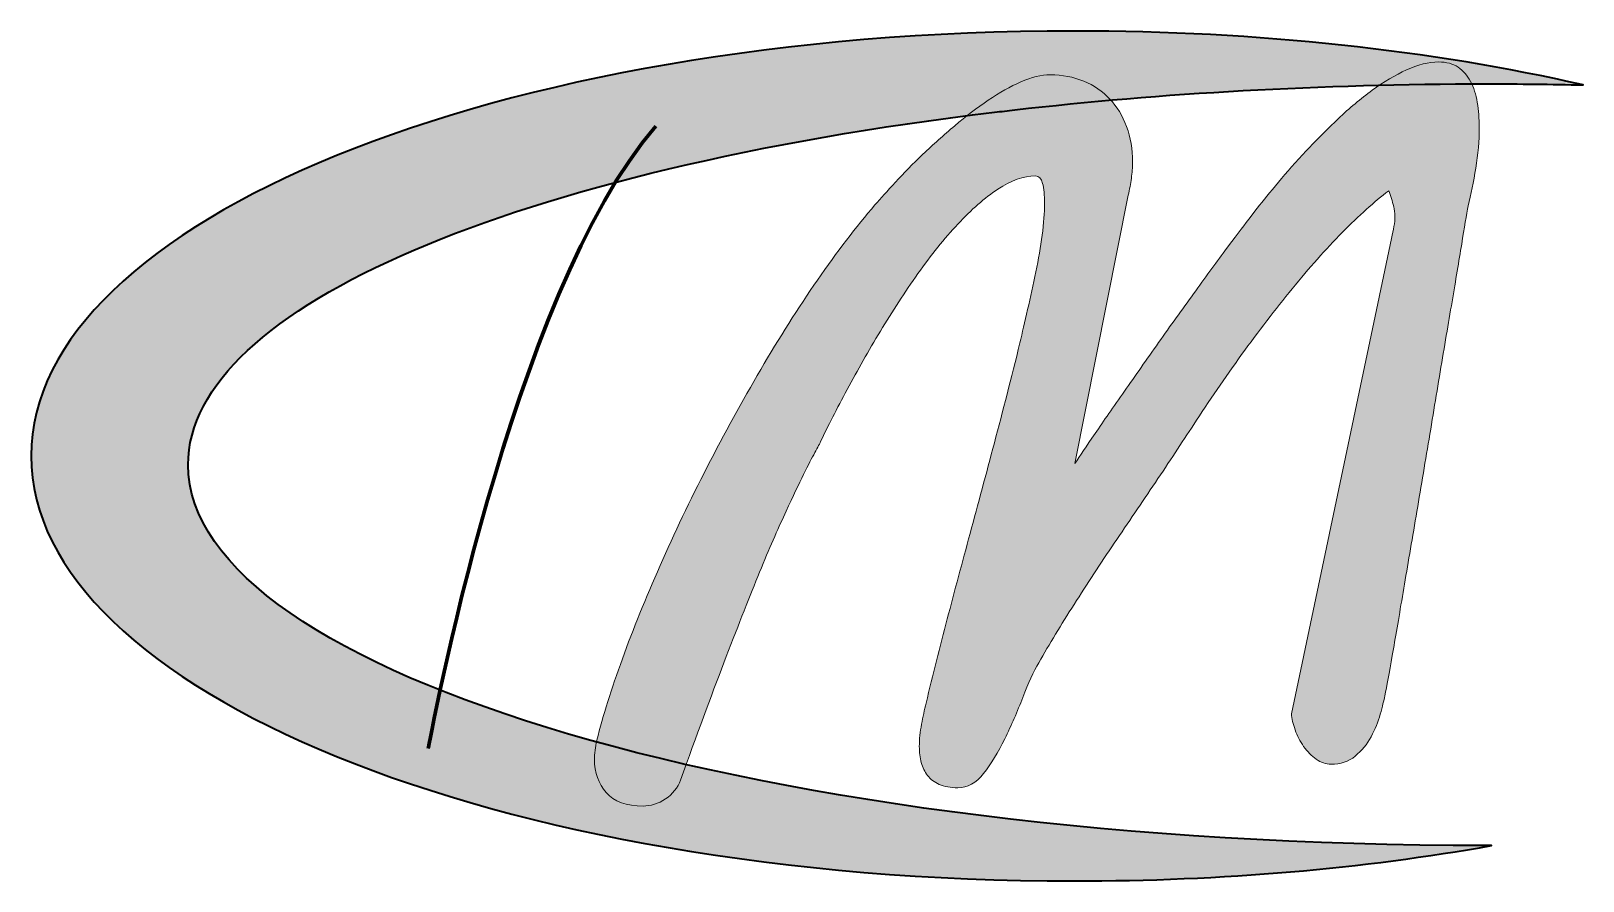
# Model space of a CAD drawing. Extents: x 23 to 1056, y -823 to -257.
import ezdxf

# ---------------------------------------------------------------- set-up
doc = ezdxf.new("R2010")
doc.units = 0
doc.header["$MEASUREMENT"] = 0
doc.layers.add('Layer 1', color=7, linetype='Continuous')

# ---------------------------------------------------------------- blocks, each defined once
blk = doc.blocks.new('block 2')
at = {"layer": 'Layer 1', "true_color": 0xffffff}
h = blk.add_hatch(color=7, dxfattribs=at)
h.dxf.hatch_style = 2
edge = h.paths.add_edge_path()
edge.add_spline(control_points=[(399.7, -729.3), (403.8, -713.1), (409.4, -695), (416.7, -675.1), (423.9, -655.3), (432.3, -634.5), (441.8, -613), (451.3, -591.4), (461.8, -569.5), (473.2, -547.2), (484.7, -525), (496.5, -503.4), (508.8, -482.3), (521.1, -461.3), (533.7, -441.4), (546.6, -422.7), (559.6, -404), (572.3, -387.3), (584.9, -372.6), (588.6, -368.5), (593.1, -363.5), (598.6, -357.5), (604, -351.5), (610.1, -345.3), (616.8, -338.9), (623.6, -332.5), (630.6, -326.2), (638, -319.9), (645.4, -313.6), (652.8, -307.9), (660.3, -302.9), (667.7, -297.8), (675, -293.8), (682.1, -290.7), (689.1, -287.6), (695.6, -286), (701.6, -286), (709.7, -286), (717.1, -287.4), (723.9, -290.2), (730.6, -293), (736.4, -296.9), (741.2, -302.1), (746, -307.2), (749.7, -313.3), (752.4, -320.5), (755.1, -327.7), (756.4, -335.5), (756.4, -344.1), (756.4, -347.7), (756.1, -351.3), (755.6, -354.9), (755.1, -358.6), (754.4, -362.3), (753.5, -366.2), (753.5, -366.2), (718, -545), (718, -545), (721.2, -540.1), (725.6, -533.4), (731.4, -525), (737.2, -516.5), (743.7, -507.1), (751, -496.8), (758.2, -486.4), (765.8, -475.6), (773.7, -464.4), (781.6, -453.2), (789.4, -442.3), (797, -431.9), (804.5, -421.4), (811.5, -411.8), (817.9, -403.2), (824.4, -394.5), (829.6, -387.5), (833.7, -382.2), (833.7, -382.2), (839.4, -374.8), (839.4, -374.8), (843.3, -369.9), (848, -364.1), (853.5, -357.5), (859.1, -350.9), (865.2, -343.9), (872, -336.7), (878.7, -329.4), (885.8, -322.3), (893.3, -315.2), (900.7, -308.2), (908.3, -301.9), (916, -296.3), (923.7, -290.7), (931.3, -286.2), (938.8, -282.7), (946.3, -279.2), (953.4, -277.4), (960.2, -277.4), (965.4, -277.4), (969.6, -278.6), (973.1, -280.9), (976.5, -283.3), (979.3, -286.4), (981.4, -290.4), (983.5, -294.3), (985, -299), (985.9, -304.3), (986.7, -309.7), (987.2, -315.2), (987.2, -321), (987.2, -329.9), (986.4, -339), (984.9, -348.2), (983.4, -357.4), (981.7, -365.7), (979.8, -373.2), (978.7, -379.2), (977.3, -387.7), (975.5, -398.9), (973.7, -410), (971.5, -422.7), (969.1, -437.2), (966.6, -451.6), (964, -467.2), (961.2, -483.9), (958.4, -500.7), (955.6, -517.8), (952.7, -535.1), (949.8, -552.4), (946.9, -569.5), (944.1, -586.3), (941.2, -603.2), (938.5, -619), (936, -633.6), (933.6, -648.3), (931.3, -661.3), (929.3, -672.9), (927.3, -684.4), (925.6, -693.4), (924.4, -699.8), (923.7, -702.8), (922.7, -706.9), (921.3, -712), (919.9, -717.1), (917.9, -722.1), (915.2, -727), (912.5, -732), (909, -736.2), (904.6, -739.9), (900.3, -743.5), (894.9, -745.3), (888.5, -745.3), (885, -745.3), (881.8, -744.2), (878.7, -742), (875.6, -739.7), (872.8, -736.9), (870.3, -733.5), (867.9, -730), (866, -726.4), (864.6, -722.4), (863.2, -718.4), (862.4, -714.9), (862.2, -711.7), (862.2, -711.7), (928.8, -395), (928.8, -395), (929.5, -392), (930, -389.4), (930.4, -387), (930.9, -384.6), (931.1, -382.4), (931.1, -380.3), (931.1, -377.9), (930.8, -375.8), (930.3, -373.9), (929.7, -371.9), (929.3, -370.1), (928.8, -368.4), (928.2, -366.5), (927.6, -364.8), (926.9, -363.3), (917.3, -370.5), (907, -379.8), (896, -391), (885, -402.2), (873.9, -414.7), (862.7, -428.5), (851.4, -442.3), (840.2, -456.9), (829, -472.4), (817.8, -487.9), (807.2, -503.4), (797.1, -519), (789.2, -531.2), (780.7, -544), (771.6, -557.5), (762.5, -571), (753.4, -584.5), (744.2, -598), (735, -611.6), (726.1, -625.2), (717.5, -638.8), (708.8, -652.3), (701, -665.3), (693.9, -677.7), (690.5, -683.7), (687, -691.4), (683.3, -700.8), (679.7, -710.2), (675.7, -719.4), (671.3, -728.3), (666.9, -737.3), (662.2, -745), (657.2, -751.4), (652.2, -757.8), (646.5, -761), (640.1, -761), (635.2, -761), (631, -760.3), (627.7, -758.8), (624.4, -757.3), (621.8, -755.3), (619.9, -752.8), (618, -750.4), (616.6, -747.5), (615.7, -744.2), (614.9, -740.9), (614.4, -737.3), (614.4, -733.5), (614.4, -728.5), (614.9, -723.6), (615.9, -718.7), (616.8, -713.8), (617.8, -709.1), (618.9, -704.6), (623.4, -685.8), (628.1, -667.1), (633, -648.5), (637.9, -629.9), (643, -610.9), (648.2, -591.5), (653.5, -572), (658.9, -551.9), (664.4, -531.1), (670, -510.2), (675.6, -488.1), (681.4, -464.6), (682.9, -457.9), (684.6, -450.5), (686.5, -442.3), (688.5, -434.1), (690.3, -425.7), (692, -417.3), (693.7, -408.8), (695.1, -400.7), (696.2, -392.8), (697.2, -384.9), (697.8, -377.8), (697.8, -371.6), (697.8, -366.1), (697.3, -361.6), (696.5, -358.3), (695.6, -355), (694, -353.3), (691.7, -353.3), (683.8, -353.3), (675.4, -356.3), (666.7, -362.2), (657.9, -368), (649, -375.8), (640.1, -385.4), (631.1, -395), (622.2, -406), (613.5, -418.4), (604.7, -430.8), (596.4, -443.6), (588.5, -456.7), (580.6, -469.8), (573.2, -482.8), (566.4, -495.6), (559.5, -508.5), (553.6, -520), (548.7, -530.3), (547.7, -532.4), (546.1, -535.3), (544.1, -539.1), (542, -542.8), (539.4, -548), (536.1, -554.8), (532.8, -561.5), (528.7, -570.1), (523.9, -580.6), (519.1, -591.1), (513.4, -604.3), (506.9, -620.3), (500.4, -636.3), (492.8, -655.5), (484.3, -677.7), (475.8, -699.9), (466.1, -726), (455.5, -755.9), (453.5, -761), (450.2, -765.2), (445.4, -768.4), (440.6, -771.6), (435.6, -773.2), (430.5, -773.2), (419.4, -773.2), (411.2, -770.2), (405.9, -764.2), (400.7, -758.2), (398.1, -750.9), (398.1, -742.1), (398.1, -738.3), (398.6, -734), (399.7, -729.3)], knot_values=[0, 0, 0, 0, 1, 1, 1, 2, 2, 2, 3, 3, 3, 4, 4, 4, 5, 5, 5, 6, 6, 6, 7, 7, 7, 8, 8, 8, 9, 9, 9, 10, 10, 10, 11, 11, 11, 12, 12, 12, 13, 13, 13, 14, 14, 14, 15, 15, 15, 16, 16, 16, 17, 17, 17, 18, 18, 18, 19, 19, 19, 20, 20, 20, 21, 21, 21, 22, 22, 22, 23, 23, 23, 24, 24, 24, 25, 25, 25, 26, 26, 26, 27, 27, 27, 28, 28, 28, 29, 29, 29, 30, 30, 30, 31, 31, 31, 32, 32, 32, 33, 33, 33, 34, 34, 34, 35, 35, 35, 36, 36, 36, 37, 37, 37, 38, 38, 38, 39, 39, 39, 40, 40, 40, 41, 41, 41, 42, 42, 42, 43, 43, 43, 44, 44, 44, 45, 45, 45, 46, 46, 46, 47, 47, 47, 48, 48, 48, 49, 49, 49, 50, 50, 50, 51, 51, 51, 52, 52, 52, 53, 53, 53, 54, 54, 54, 55, 55, 55, 56, 56, 56, 57, 57, 57, 58, 58, 58, 59, 59, 59, 60, 60, 60, 61, 61, 61, 62, 62, 62, 63, 63, 63, 64, 64, 64, 65, 65, 65, 66, 66, 66, 67, 67, 67, 68, 68, 68, 69, 69, 69, 70, 70, 70, 71, 71, 71, 72, 72, 72, 73, 73, 73, 74, 74, 74, 75, 75, 75, 76, 76, 76, 77, 77, 77, 78, 78, 78, 79, 79, 79, 80, 80, 80, 81, 81, 81, 82, 82, 82, 83, 83, 83, 84, 84, 84, 85, 85, 85, 86, 86, 86, 87, 87, 87, 88, 88, 88, 89, 89, 89, 90, 90, 90, 91, 91, 91, 92, 92, 92, 93, 93, 93, 94, 94, 94, 95, 95, 95, 96, 96, 96, 97, 97, 97, 98, 98, 98, 99, 99, 99, 100, 100, 100, 101, 101, 101, 102, 102, 102, 103, 103, 103, 104, 104, 104, 105, 105, 105, 105], degree=3, periodic=1)
at = {"layer": 'Layer 1', "lineweight": 0}
blk.add_open_spline([(399.7, -729.3), (403.8, -713.1), (409.4, -695), (416.7, -675.1), (423.9, -655.3), (432.3, -634.5), (441.8, -613), (451.3, -591.4), (461.8, -569.5), (473.2, -547.2), (484.7, -525), (496.5, -503.4), (508.8, -482.3), (521.1, -461.3), (533.7, -441.4), (546.6, -422.7), (559.6, -404), (572.3, -387.3), (584.9, -372.6), (588.6, -368.5), (593.1, -363.5), (598.6, -357.5), (604, -351.5), (610.1, -345.3), (616.8, -338.9), (623.6, -332.5), (630.6, -326.2), (638, -319.9), (645.4, -313.6), (652.8, -307.9), (660.3, -302.9), (667.7, -297.8), (675, -293.8), (682.1, -290.7), (689.1, -287.6), (695.6, -286), (701.6, -286), (709.7, -286), (717.1, -287.4), (723.9, -290.2), (730.6, -293), (736.4, -296.9), (741.2, -302.1), (746, -307.2), (749.7, -313.3), (752.4, -320.5), (755.1, -327.7), (756.4, -335.5), (756.4, -344.1), (756.4, -347.7), (756.1, -351.3), (755.6, -354.9), (755.1, -358.6), (754.4, -362.3), (753.5, -366.2), (753.5, -366.2), (718, -545), (718, -545), (721.2, -540.1), (725.6, -533.4), (731.4, -525), (737.2, -516.5), (743.7, -507.1), (751, -496.8), (758.2, -486.4), (765.8, -475.6), (773.7, -464.4), (781.6, -453.2), (789.4, -442.3), (797, -431.9), (804.5, -421.4), (811.5, -411.8), (817.9, -403.2), (824.4, -394.5), (829.6, -387.5), (833.7, -382.2), (833.7, -382.2), (839.4, -374.8), (839.4, -374.8), (843.3, -369.9), (848, -364.1), (853.5, -357.5), (859.1, -350.9), (865.2, -343.9), (872, -336.7), (878.7, -329.4), (885.8, -322.3), (893.3, -315.2), (900.7, -308.2), (908.3, -301.9), (916, -296.3), (923.7, -290.7), (931.3, -286.2), (938.8, -282.7), (946.3, -279.2), (953.4, -277.4), (960.2, -277.4), (965.4, -277.4), (969.6, -278.6), (973.1, -280.9), (976.5, -283.3), (979.3, -286.4), (981.4, -290.4), (983.5, -294.3), (985, -299), (985.9, -304.3), (986.7, -309.7), (987.2, -315.2), (987.2, -321), (987.2, -329.9), (986.4, -339), (984.9, -348.2), (983.4, -357.4), (981.7, -365.7), (979.8, -373.2), (978.7, -379.2), (977.3, -387.7), (975.5, -398.9), (973.7, -410), (971.5, -422.7), (969.1, -437.2), (966.6, -451.6), (964, -467.2), (961.2, -483.9), (958.4, -500.7), (955.6, -517.8), (952.7, -535.1), (949.8, -552.4), (946.9, -569.5), (944.1, -586.3), (941.2, -603.2), (938.5, -619), (936, -633.6), (933.6, -648.3), (931.3, -661.3), (929.3, -672.9), (927.3, -684.4), (925.6, -693.4), (924.4, -699.8), (923.7, -702.8), (922.7, -706.9), (921.3, -712), (919.9, -717.1), (917.9, -722.1), (915.2, -727), (912.5, -732), (909, -736.2), (904.6, -739.9), (900.3, -743.5), (894.9, -745.3), (888.5, -745.3), (885, -745.3), (881.8, -744.2), (878.7, -742), (875.6, -739.7), (872.8, -736.9), (870.3, -733.5), (867.9, -730), (866, -726.4), (864.6, -722.4), (863.2, -718.4), (862.4, -714.9), (862.2, -711.7), (862.2, -711.7), (928.8, -395), (928.8, -395), (929.5, -392), (930, -389.4), (930.4, -387), (930.9, -384.6), (931.1, -382.4), (931.1, -380.3), (931.1, -377.9), (930.8, -375.8), (930.3, -373.9), (929.7, -371.9), (929.3, -370.1), (928.8, -368.4), (928.2, -366.5), (927.6, -364.8), (926.9, -363.3), (917.3, -370.5), (907, -379.8), (896, -391), (885, -402.2), (873.9, -414.7), (862.7, -428.5), (851.4, -442.3), (840.2, -456.9), (829, -472.4), (817.8, -487.9), (807.2, -503.4), (797.1, -519), (789.2, -531.2), (780.7, -544), (771.6, -557.5), (762.5, -571), (753.4, -584.5), (744.2, -598), (735, -611.6), (726.1, -625.2), (717.5, -638.8), (708.8, -652.3), (701, -665.3), (693.9, -677.7), (690.5, -683.7), (687, -691.4), (683.3, -700.8), (679.7, -710.2), (675.7, -719.4), (671.3, -728.3), (666.9, -737.3), (662.2, -745), (657.2, -751.4), (652.2, -757.8), (646.5, -761), (640.1, -761), (635.2, -761), (631, -760.3), (627.7, -758.8), (624.4, -757.3), (621.8, -755.3), (619.9, -752.8), (618, -750.4), (616.6, -747.5), (615.7, -744.2), (614.9, -740.9), (614.4, -737.3), (614.4, -733.5), (614.4, -728.5), (614.9, -723.6), (615.9, -718.7), (616.8, -713.8), (617.8, -709.1), (618.9, -704.6), (623.4, -685.8), (628.1, -667.1), (633, -648.5), (637.9, -629.9), (643, -610.9), (648.2, -591.5), (653.5, -572), (658.9, -551.9), (664.4, -531.1), (670, -510.2), (675.6, -488.1), (681.4, -464.6), (682.9, -457.9), (684.6, -450.5), (686.5, -442.3), (688.5, -434.1), (690.3, -425.7), (692, -417.3), (693.7, -408.8), (695.1, -400.7), (696.2, -392.8), (697.2, -384.9), (697.8, -377.8), (697.8, -371.6), (697.8, -366.1), (697.3, -361.6), (696.5, -358.3), (695.6, -355), (694, -353.3), (691.7, -353.3), (683.8, -353.3), (675.4, -356.3), (666.7, -362.2), (657.9, -368), (649, -375.8), (640.1, -385.4), (631.1, -395), (622.2, -406), (613.5, -418.4), (604.7, -430.8), (596.4, -443.6), (588.5, -456.7), (580.6, -469.8), (573.2, -482.8), (566.4, -495.6), (559.5, -508.5), (553.6, -520), (548.7, -530.3), (547.7, -532.4), (546.1, -535.3), (544.1, -539.1), (542, -542.8), (539.4, -548), (536.1, -554.8), (532.8, -561.5), (528.7, -570.1), (523.9, -580.6), (519.1, -591.1), (513.4, -604.3), (506.9, -620.3), (500.4, -636.3), (492.8, -655.5), (484.3, -677.7), (475.8, -699.9), (466.1, -726), (455.5, -755.9), (453.5, -761), (450.2, -765.2), (445.4, -768.4), (440.6, -771.6), (435.6, -773.2), (430.5, -773.2), (419.4, -773.2), (411.2, -770.2), (405.9, -764.2), (400.7, -758.2), (398.1, -750.9), (398.1, -742.1), (398.1, -738.3), (398.6, -734), (399.7, -729.3)], degree=3, knots=[0, 0, 0, 0, 1, 1, 1, 2, 2, 2, 3, 3, 3, 4, 4, 4, 5, 5, 5, 6, 6, 6, 7, 7, 7, 8, 8, 8, 9, 9, 9, 10, 10, 10, 11, 11, 11, 12, 12, 12, 13, 13, 13, 14, 14, 14, 15, 15, 15, 16, 16, 16, 17, 17, 17, 18, 18, 18, 19, 19, 19, 20, 20, 20, 21, 21, 21, 22, 22, 22, 23, 23, 23, 24, 24, 24, 25, 25, 25, 26, 26, 26, 27, 27, 27, 28, 28, 28, 29, 29, 29, 30, 30, 30, 31, 31, 31, 32, 32, 32, 33, 33, 33, 34, 34, 34, 35, 35, 35, 36, 36, 36, 37, 37, 37, 38, 38, 38, 39, 39, 39, 40, 40, 40, 41, 41, 41, 42, 42, 42, 43, 43, 43, 44, 44, 44, 45, 45, 45, 46, 46, 46, 47, 47, 47, 48, 48, 48, 49, 49, 49, 50, 50, 50, 51, 51, 51, 52, 52, 52, 53, 53, 53, 54, 54, 54, 55, 55, 55, 56, 56, 56, 57, 57, 57, 58, 58, 58, 59, 59, 59, 60, 60, 60, 61, 61, 61, 62, 62, 62, 63, 63, 63, 64, 64, 64, 65, 65, 65, 66, 66, 66, 67, 67, 67, 68, 68, 68, 69, 69, 69, 70, 70, 70, 71, 71, 71, 72, 72, 72, 73, 73, 73, 74, 74, 74, 75, 75, 75, 76, 76, 76, 77, 77, 77, 78, 78, 78, 79, 79, 79, 80, 80, 80, 81, 81, 81, 82, 82, 82, 83, 83, 83, 84, 84, 84, 85, 85, 85, 86, 86, 86, 87, 87, 87, 88, 88, 88, 89, 89, 89, 90, 90, 90, 91, 91, 91, 92, 92, 92, 93, 93, 93, 94, 94, 94, 95, 95, 95, 96, 96, 96, 97, 97, 97, 98, 98, 98, 99, 99, 99, 100, 100, 100, 101, 101, 101, 102, 102, 102, 103, 103, 103, 104, 104, 104, 105, 105, 105, 105], dxfattribs=at)

msp = doc.modelspace()

# ---------------------------------------------------------------- hatches: boundary and pattern name
at = {"layer": 'Layer 1', "true_color": 0xffffff}
h = msp.add_hatch(color=7, dxfattribs=at)
edge = h.paths.add_edge_path()
edge.add_spline(control_points=[(992.2, -799.5), (992.2, -799.5), (995.4, -799.5), (995.4, -799.5), (910.3, -814.7), (816.3, -823.1), (717.5, -823.1), (333.9, -823.1), (23, -696.3), (23, -539.9), (23, -383.6), (333.9, -256.8), (717.5, -256.8), (840.5, -256.8), (956.1, -269.8), (1056.3, -292.7), (1035.1, -292.3), (1013.8, -292), (992.2, -292), (881.4, -292), (775.3, -298.2), (677.9, -309.3), (673.4, -309.8), (669, -310.4), (664.5, -310.9), (349.5, -348.8), (127.6, -439.6), (127.6, -545.8), (127.6, -685.9), (514.7, -799.5), (992.2, -799.5)], knot_values=[0, 0, 0, 0, 1, 1, 1, 2, 2, 2, 3, 3, 3, 4, 4, 4, 5, 5, 5, 6, 6, 6, 7, 7, 7, 8, 8, 8, 9, 9, 9, 10, 10, 10, 10], degree=3, periodic=1)

# ---------------------------------------------------------------- linework, layer by layer
at = {"layer": 'Layer 1', "color": 7, "lineweight": 35, "true_color": 0xffffff}
msp.add_open_spline([(992.2, -799.5), (992.2, -799.5), (995.4, -799.5), (995.4, -799.5), (910.3, -814.7), (816.3, -823.1), (717.5, -823.1), (333.9, -823.1), (23, -696.3), (23, -539.9), (23, -383.6), (333.9, -256.8), (717.5, -256.8), (840.5, -256.8), (956.1, -269.8), (1056.3, -292.7), (1035.1, -292.3), (1013.8, -292), (992.2, -292), (881.4, -292), (775.3, -298.2), (677.9, -309.3), (673.4, -309.8), (669, -310.4), (664.5, -310.9), (349.5, -348.8), (127.6, -439.6), (127.6, -545.8), (127.6, -685.9), (514.7, -799.5), (992.2, -799.5)], degree=3, knots=[0, 0, 0, 0, 1, 1, 1, 2, 2, 2, 3, 3, 3, 4, 4, 4, 5, 5, 5, 6, 6, 6, 7, 7, 7, 8, 8, 8, 9, 9, 9, 10, 10, 10, 10], dxfattribs=at)
at = {"layer": 'Layer 1', "color": 7, "lineweight": 211, "true_color": 0xffffff}
msp.add_open_spline([(287.5, -734.9), (287.5, -734.9), (342.2, -431.9), (439, -320.1)], degree=3, dxfattribs=at)

# ---------------------------------------------------------------- block references
at = {"layer": 'Layer 1'}
msp.add_blockref('block 2', (0, 0), dxfattribs=at)

doc.saveas('drawing.dxf')
